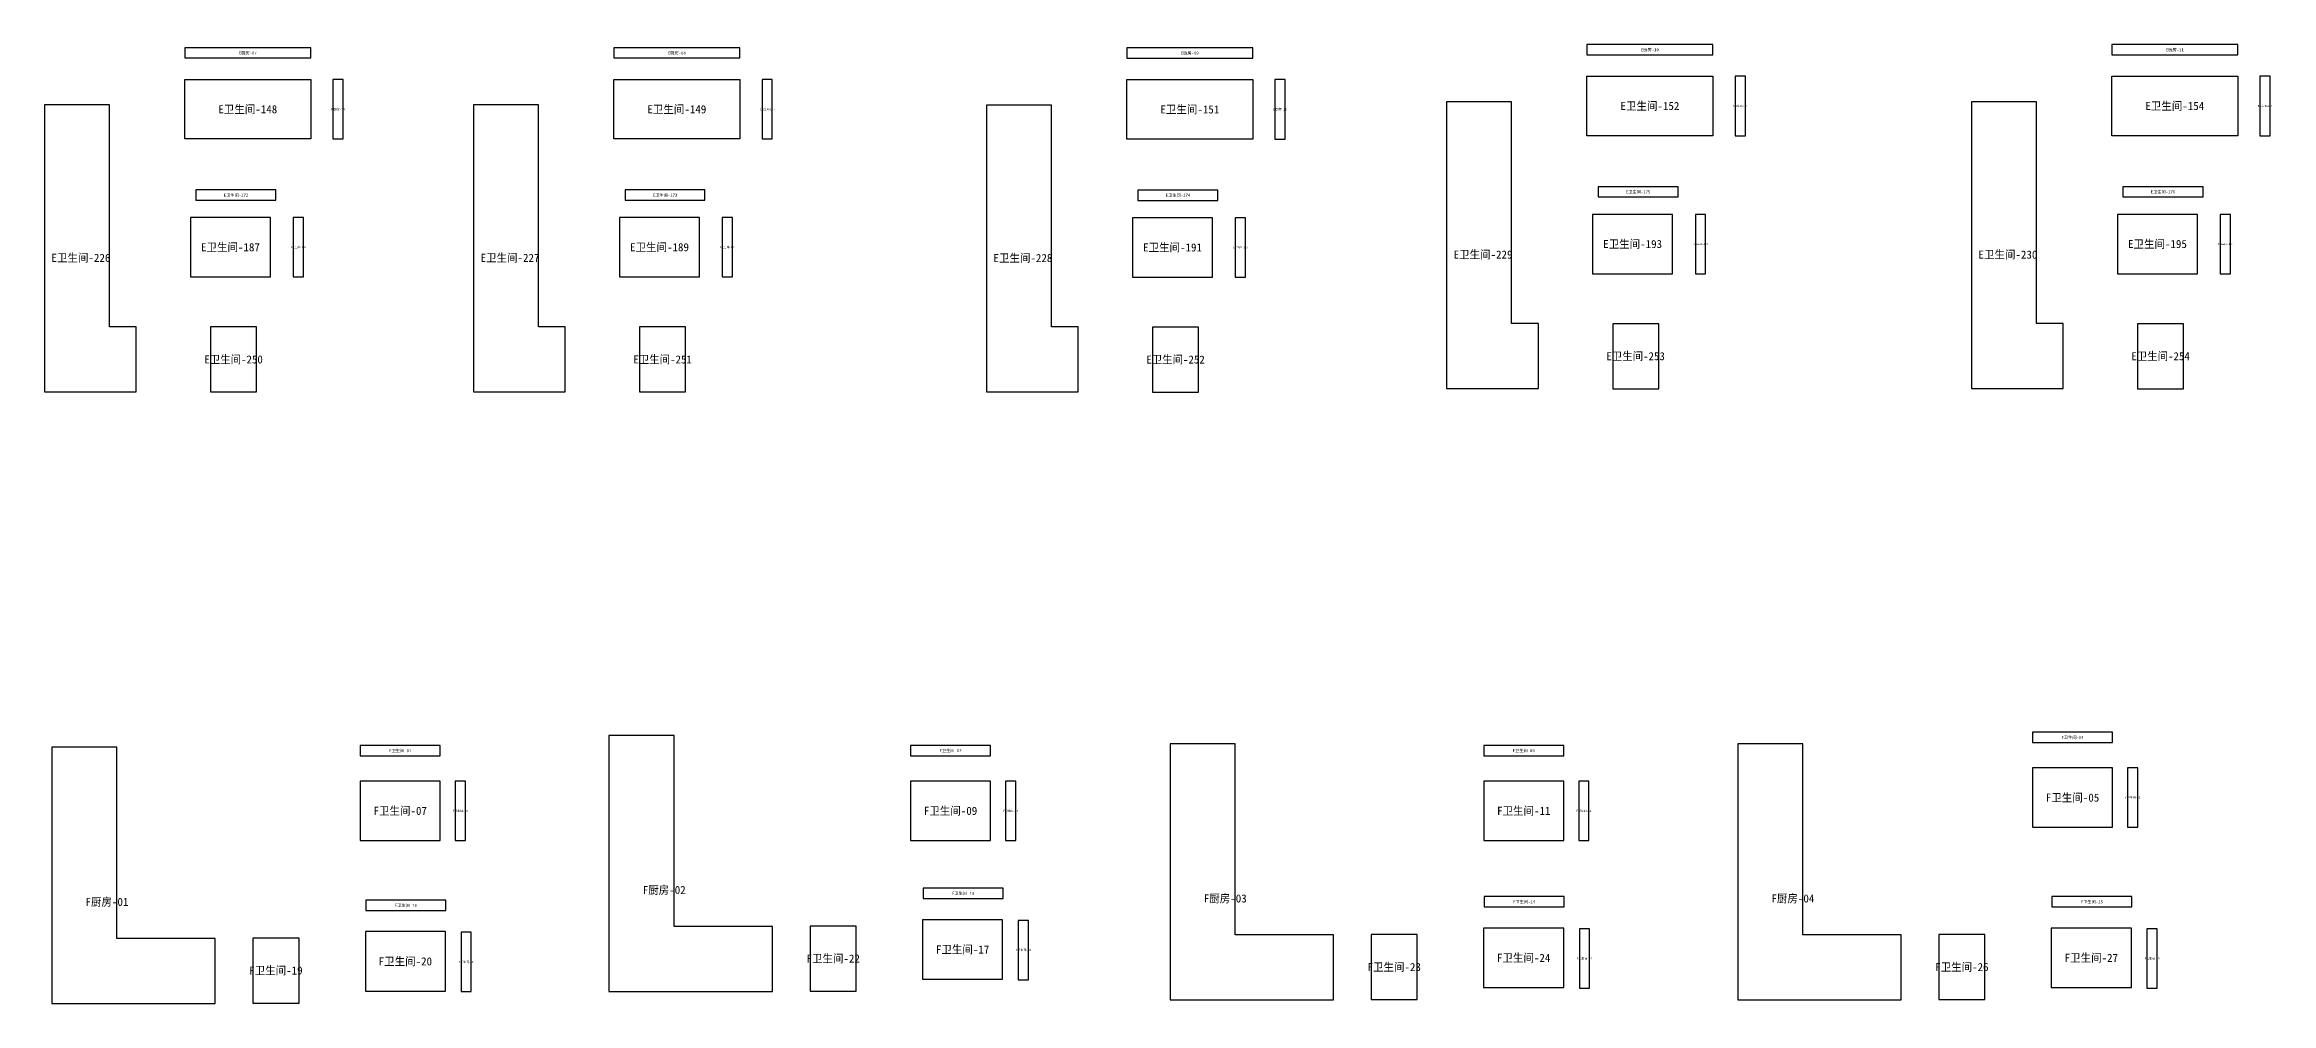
# Model space of a CAD drawing. Header units: inches. Extents: x 44145 to 132907, y -98283 to 21892.
# Drawn here: x 44385 to 66475, y -78748 to -69238 of the extents above; entities that cross this region are included whole.
import ezdxf
from ezdxf.enums import TextEntityAlignment as Align

# ---------------------------------------------------------------- set-up
doc = ezdxf.new("R2010")
doc.units = ezdxf.units.IN
doc.layers.add('NUMBERS', color=7, linetype='Continuous')
doc.layers.add('OUTER', color=7, linetype='Continuous')

msp = doc.modelspace()

# ---------------------------------------------------------------- linework, layer by layer
at = {"layer": 'OUTER'}
for points in [[(45775, -69371), (47026, -69371), (47026, -69270), (45775, -69270), (45775, -69371)], [(50031, -69371), (51282, -69371), (51282, -69270), (50031, -69270), (50031, -69371)], [(55120, -69373), (56371, -69373), (56371, -69271), (55120, -69271), (55120, -69373)], [(59684, -69339), (60935, -69339), (60935, -69238), (59684, -69238), (59684, -69339)], [(64891, -69339), (66142, -69339), (66142, -69238), (64891, -69238), (64891, -69339)], [(59684, -69553), (60935, -69553), (60935, -70142), (59684, -70142), (59684, -69553)], [(61154, -70142), (61256, -70142), (61256, -69553), (61154, -69553), (61154, -70142)], [(64891, -69553), (66142, -69553), (66142, -70142), (64891, -70142), (64891, -69553)], [(66361, -70142), (66463, -70142), (66463, -69553), (66361, -69553), (66361, -70142)], [(45776, -69585), (47027, -69585), (47027, -70174), (45776, -70174), (45776, -69585)], [(47246, -70174), (47348, -70174), (47348, -69585), (47246, -69585), (47246, -70174)], [(50032, -69585), (51283, -69585), (51283, -70174), (50032, -70174), (50032, -69585)], [(51502, -70174), (51603, -70174), (51603, -69585), (51502, -69585), (51502, -70174)], [(55120, -69586), (56371, -69586), (56371, -70175), (55120, -70175), (55120, -69586)], [(56590, -70175), (56692, -70175), (56692, -69586), (56590, -69586), (56590, -70175)], [(44385, -72682), (45294, -72682), (45294, -72037), (45029, -72037), (45029, -69837), (44385, -69837), (44385, -72682)], [(48641, -72682), (49550, -72682), (49550, -72037), (49285, -72037), (49285, -69837), (48641, -69837), (48641, -72682)], [(53729, -72683), (54639, -72683), (54639, -72039), (54374, -72039), (54374, -69838), (53729, -69838), (53729, -72683)], [(58293, -72650), (59203, -72650), (59203, -72005), (58938, -72005), (58938, -69805), (58293, -69805), (58293, -72650)], [(63500, -72650), (64410, -72650), (64410, -72005), (64145, -72005), (64145, -69805), (63500, -69805), (63500, -72650)], [(45887, -70781), (46680, -70781), (46680, -70680), (45887, -70680), (45887, -70781)], [(50143, -70781), (50936, -70781), (50936, -70680), (50143, -70680), (50143, -70781)], [(55231, -70783), (56025, -70783), (56025, -70681), (55231, -70681), (55231, -70783)], [(59795, -70749), (60589, -70749), (60589, -70648), (59795, -70648), (59795, -70749)], [(65002, -70749), (65796, -70749), (65796, -70648), (65002, -70648), (65002, -70749)], [(45832, -71543), (46626, -71543), (46626, -70954), (45832, -70954), (45832, -71543)], [(46852, -71543), (46954, -71543), (46954, -70954), (46852, -70954), (46852, -71543)], [(50088, -71543), (50882, -71543), (50882, -70954), (50088, -70954), (50088, -71543)], [(51108, -71543), (51210, -71543), (51210, -70954), (51108, -70954), (51108, -71543)], [(55177, -71544), (55970, -71544), (55970, -70955), (55177, -70955), (55177, -71544)], [(56196, -71544), (56298, -71544), (56298, -70955), (56196, -70955), (56196, -71544)], [(59741, -71511), (60535, -71511), (60535, -70922), (59741, -70922), (59741, -71511)], [(60761, -71511), (60862, -71511), (60862, -70922), (60761, -70922), (60761, -71511)], [(64948, -71511), (65741, -71511), (65741, -70922), (64948, -70922), (64948, -71511)], [(65967, -71511), (66069, -71511), (66069, -70922), (65967, -70922), (65967, -71511)], [(59940, -72651), (60397, -72651), (60397, -72007), (59940, -72007), (59940, -72651)], [(65146, -72651), (65604, -72651), (65604, -72007), (65146, -72007), (65146, -72651)], [(46031, -72683), (46488, -72683), (46488, -72039), (46031, -72039), (46031, -72683)], [(50287, -72683), (50744, -72683), (50744, -72039), (50287, -72039), (50287, -72683)], [(55375, -72684), (55833, -72684), (55833, -72040), (55375, -72040), (55375, -72684)], [(44457, -78104), (44457, -78748), (46077, -78748), (46077, -78104), (45101, -78104), (45101, -76208), (44457, -76208), (44457, -78748)], [(47516, -76292), (48310, -76292), (48310, -76191), (47516, -76191), (47516, -76292)], [(49984, -77985), (49984, -78630), (51605, -78630), (51605, -77985), (50629, -77985), (50629, -76090), (49984, -76090), (49984, -78630)], [(52976, -76292), (53769, -76292), (53769, -76191), (52976, -76191), (52976, -76292)], [(55550, -78069), (55550, -78714), (57171, -78714), (57171, -78069), (56194, -78069), (56194, -76174), (55550, -76174), (55550, -78714)], [(58661, -76292), (59455, -76292), (59455, -76191), (58661, -76191), (58661, -76292)], [(61181, -78069), (61181, -78714), (62801, -78714), (62801, -78069), (61825, -78069), (61825, -76174), (61181, -76174), (61181, -78714)], [(64105, -76161), (64899, -76161), (64899, -76059), (64105, -76059), (64105, -76161)], [(64105, -77001), (64899, -77001), (64899, -76412), (64105, -76412), (64105, -77001)], [(65048, -77001), (65150, -77001), (65150, -76412), (65048, -76412), (65048, -77001)], [(47516, -77132), (48310, -77132), (48310, -76543), (47516, -76543), (47516, -77132)], [(48459, -77132), (48561, -77132), (48561, -76543), (48459, -76543), (48459, -77132)], [(52976, -77132), (53769, -77132), (53769, -76543), (52976, -76543), (52976, -77132)], [(53918, -77132), (54020, -77132), (54020, -76543), (53918, -76543), (53918, -77132)], [(58661, -77132), (59455, -77132), (59455, -76543), (58661, -76543), (58661, -77132)], [(59604, -77132), (59705, -77132), (59705, -76543), (59604, -76543), (59604, -77132)], [(47572, -77825), (48366, -77825), (48366, -77724), (47572, -77724), (47572, -77825)], [(53100, -77707), (53894, -77707), (53894, -77605), (53100, -77605), (53100, -77707)], [(58665, -77791), (59459, -77791), (59459, -77689), (58665, -77689), (58665, -77791)], [(64296, -77791), (65090, -77791), (65090, -77689), (64296, -77689), (64296, -77791)], [(53095, -78507), (53889, -78507), (53889, -77918), (53095, -77918), (53095, -78507)], [(54044, -78513), (54146, -78513), (54146, -77924), (54044, -77924), (54044, -78513)], [(46452, -78744), (46909, -78744), (46909, -78100), (46452, -78100), (46452, -78744)], [(47567, -78625), (48361, -78625), (48361, -78036), (47567, -78036), (47567, -78625)], [(48517, -78631), (48618, -78631), (48618, -78042), (48517, -78042), (48517, -78631)], [(51980, -78626), (52437, -78626), (52437, -77981), (51980, -77981), (51980, -78626)], [(57545, -78709), (58002, -78709), (58002, -78065), (57545, -78065), (57545, -78709)], [(58660, -78591), (59454, -78591), (59454, -78002), (58660, -78002), (58660, -78591)], [(59610, -78597), (59711, -78597), (59711, -78008), (59610, -78008), (59610, -78597)], [(63176, -78709), (63633, -78709), (63633, -78065), (63176, -78065), (63176, -78709)], [(64291, -78591), (65085, -78591), (65085, -78002), (64291, -78002), (64291, -78591)], [(65240, -78597), (65342, -78597), (65342, -78008), (65240, -78008), (65240, -78597)]]:
    msp.add_lwpolyline(points, dxfattribs=at)

# ---------------------------------------------------------------- texts
at = {"layer": 'NUMBERS'}
for s, height, p in [('E厨房-07', 30, (46401, -69321)), ('E厨房-08', 30, (50657, -69321)), ('E厨房-09', 30, (55745, -69322)), ('E厨房-10', 30, (60309, -69289)), ('E厨房-11', 30, (65516, -69289)), ('E卫生间-152', 80, (60310, -69847)), ('E卫生间-154', 80, (65516, -69847)), ('E卫生间-148', 80, (46401, -69880)), ('E厨房-19', 23.5, (47297, -69880)), ('E卫生间-149', 80, (50657, -69880)), ('E卫生间-150', 17.6, (51553, -69880)), ('E卫生间-151', 80, (55746, -69881)), ('E厨房-20', 23.5, (56641, -69881)), ('E卫生间-153', 17.6, (61205, -69847)), ('E卫生间-155', 17.6, (66412, -69847)), ('E卫生间-175', 30, (60192, -70699)), ('E卫生间-176', 30, (65399, -70699)), ('E卫生间-172', 30, (46284, -70731)), ('E卫生间-173', 30, (50540, -70731)), ('E卫生间-174', 30, (55628, -70732)), ('E卫生间-226', 80, (44746, -71353)), ('E卫生间-187', 80, (46229, -71248)), ('E卫生间-188', 17.6, (46903, -71248)), ('E卫生间-227', 80, (49002, -71353)), ('E卫生间-189', 80, (50485, -71248)), ('E卫生间-190', 17.6, (51159, -71248)), ('E卫生间-228', 80, (54090, -71355)), ('E卫生间-191', 80, (55574, -71250)), ('E卫生间-192', 17.6, (56247, -71250)), ('E卫生间-229', 80, (58654, -71321)), ('E卫生间-193', 80, (60138, -71216)), ('E卫生间-194', 17.6, (60811, -71216)), ('E卫生间-230', 80, (63861, -71321)), ('E卫生间-195', 80, (65344, -71216)), ('E卫生间-196', 17.6, (66018, -71216)), ('E卫生间-250', 79.4, (46260, -72361)), ('E卫生间-251', 79.4, (50516, -72361)), ('E卫生间-252', 79.4, (55604, -72362)), ('E卫生间-253', 79.4, (60168, -72329)), ('E卫生间-254', 79.4, (65375, -72329)), ('F卫生间-04', 30, (64502, -76110)), ('F卫生间-01', 30, (47913, -76241)), ('F卫生间-02', 30, (53372, -76241)), ('F卫生间-03', 30, (59058, -76241)), ('F卫生间-07', 80, (47913, -76838)), ('F卫生间-08', 20.2, (48510, -76838)), ('F卫生间-09', 80, (53372, -76838)), ('F卫生间-10', 20.2, (53969, -76838)), ('F卫生间-11', 80, (59058, -76838)), ('F卫生间-12', 20.2, (59655, -76838)), ('F卫生间-05', 80, (64502, -76707)), ('F卫生间-06', 20.2, (65099, -76707)), ('F厨房-01', 80, (45004, -77741)), ('F卫生间-16', 30, (47969, -77775)), ('F厨房-02', 80, (50532, -77623)), ('F卫生间-13', 30, (53497, -77656)), ('F厨房-03', 80, (56097, -77707)), ('F卫生间-14', 30, (59062, -77740)), ('F厨房-04', 80, (61728, -77707)), ('F卫生间-15', 30, (64693, -77740)), ('F卫生间-17', 80, (53492, -78213)), ('F卫生间-19', 80, (46680, -78422)), ('F卫生间-20', 80, (47964, -78331)), ('F卫生间-21', 20.2, (48567, -78337)), ('F卫生间-22', 80, (52208, -78303)), ('F卫生间-18', 20.2, (54095, -78218)), ('F卫生间-23', 80, (57773, -78387)), ('F卫生间-24', 80, (59057, -78296)), ('F卫生间-25', 20.2, (59660, -78302)), ('F卫生间-26', 80, (63404, -78387)), ('F卫生间-27', 80, (64688, -78296)), ('F卫生间-28', 20.2, (65291, -78302))]:
    msp.add_text(s, height=height, dxfattribs=at).set_placement(p, align=Align.MIDDLE_CENTER)

doc.saveas('drawing.dxf')
